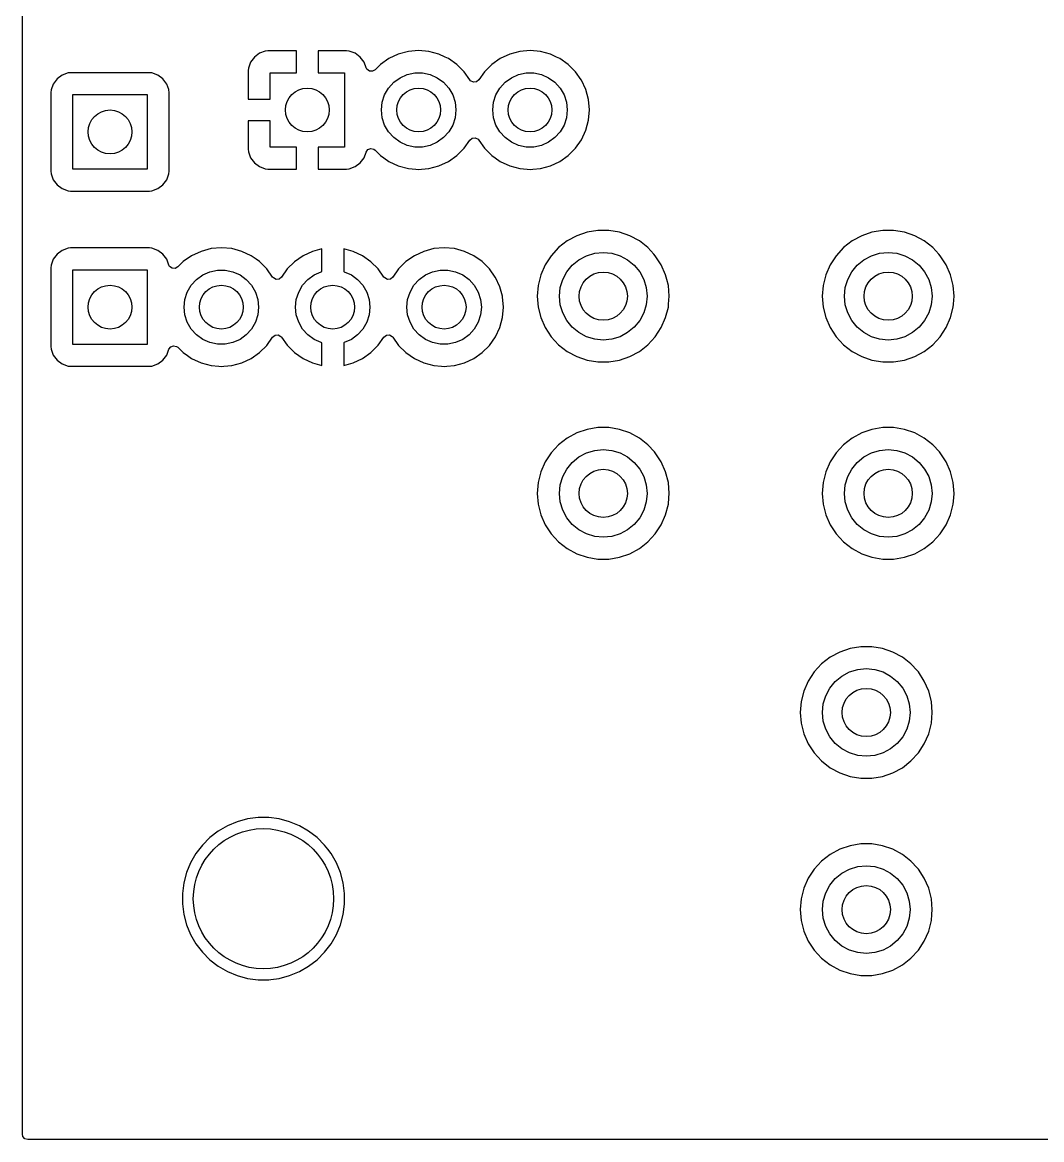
# Model space of a CAD drawing. Extents: x 108 to 154.5, y -126 to -75.
# Drawn here: x 108 to 131.25, y -126 to -100.5 of the extents above; entities that cross this region are included whole.
import ezdxf

# ---------------------------------------------------------------- set-up
doc = ezdxf.new("R2010")
doc.units = 0
doc.layers.add('BLACK', color=7, linetype='CONTINUOUS')

msp = doc.modelspace()

# ---------------------------------------------------------------- linework, layer by layer
at = {"layer": 'BLACK', "linetype": 'CONTINUOUS'}
for p, q in [((108.0005, -101.602155), (108.0005, -95.102135)), ((113.407906, -101.206649), (113.292812, -101.292809)), ((113.407913, -101.206645), (113.407906, -101.206649)), ((113.54262, -101.156403), (113.407913, -101.206645)), ((113.542627, -101.156401), (113.54262, -101.156403)), ((113.602155, -101.15), (113.542627, -101.156401)), ((114.25, -101.15), (113.602155, -101.15)), ((114.25, -101.65), (114.25, -101.15)), ((115.397844, -101.15), (114.75, -101.15)), ((114.75, -101.15), (114.75, -101.65)), ((115.457372, -101.156401), (115.397844, -101.15)), ((115.457379, -101.156403), (115.457372, -101.156401)), ((115.592086, -101.206645), (115.457379, -101.156403)), ((115.592093, -101.206649), (115.592086, -101.206645)), ((115.707187, -101.292809), (115.592093, -101.206649)), ((116.576335, -101.226098), (116.362171, -101.325964)), ((116.576344, -101.226094), (116.576335, -101.226098)), ((116.804586, -101.164938), (116.576344, -101.226094)), ((116.804596, -101.164936), (116.804586, -101.164938)), ((117.039999, -101.144341), (116.804596, -101.164936)), ((117.040001, -101.144341), (117.039999, -101.144341)), ((117.275403, -101.164936), (117.040001, -101.144341)), ((117.275413, -101.164938), (117.275403, -101.164936)), ((117.503655, -101.226094), (117.275413, -101.164938)), ((117.503659, -101.226096), (117.503655, -101.226094)), ((117.503663, -101.226097), (117.503659, -101.226096)), ((117.646727, -101.292809), (117.503663, -101.226097)), ((119.116335, -101.226098), (118.902171, -101.325964)), ((119.116344, -101.226094), (119.116335, -101.226098)), ((119.344586, -101.164938), (119.116344, -101.226094)), ((119.344596, -101.164936), (119.344586, -101.164938)), ((119.579999, -101.144341), (119.344596, -101.164936)), ((119.580001, -101.144341), (119.579999, -101.144341)), ((119.815403, -101.164936), (119.580001, -101.144341)), ((119.815413, -101.164938), (119.815403, -101.164936)), ((120.043655, -101.226094), (119.815413, -101.164938)), ((120.043659, -101.226096), (120.043655, -101.226094)), ((120.043663, -101.226097), (120.043659, -101.226096)), ((120.186727, -101.292809), (120.043663, -101.226097)), ((113.206645, -101.407913), (113.156403, -101.54262)), ((113.206649, -101.407906), (113.206645, -101.407913)), ((113.292809, -101.292812), (113.206649, -101.407906)), ((113.292812, -101.292809), (113.292809, -101.292812)), ((115.70719, -101.292812), (115.707187, -101.292809)), ((115.79335, -101.407906), (115.70719, -101.292812)), ((115.793354, -101.407913), (115.79335, -101.407906)), ((115.842421, -101.53947), (115.793354, -101.407913)), ((116.1686, -101.461503), (116.046284, -101.583819)), ((116.362169, -101.325965), (116.1686, -101.461503)), ((116.362171, -101.325964), (116.362169, -101.325965)), ((117.71783, -101.325965), (117.646727, -101.292809)), ((117.717834, -101.325967), (117.71783, -101.325965)), ((117.911395, -101.461501), (117.717834, -101.325967)), ((117.911402, -101.461506), (117.911395, -101.461501)), ((118.078494, -101.628597), (117.911402, -101.461506)), ((118.708597, -101.461505), (118.541505, -101.628597)), ((118.902169, -101.325965), (118.708597, -101.461505)), ((118.902171, -101.325964), (118.902169, -101.325965)), ((120.25783, -101.325965), (120.186727, -101.292809)), ((120.257834, -101.325967), (120.25783, -101.325965)), ((120.451395, -101.461501), (120.257834, -101.325967)), ((120.451402, -101.461506), (120.451395, -101.461501)), ((120.618494, -101.628597), (120.451402, -101.461506)), ((108.0005, -102.102135), (108.0005, -101.602155)), ((108.907664, -101.706206), (108.792455, -101.792452)), ((108.907671, -101.706202), (108.907664, -101.706206)), ((109.042516, -101.655908), (108.907671, -101.706202)), ((109.102123, -101.649501), (109.042516, -101.655908)), ((109.102129, -101.6495), (109.102123, -101.649501)), ((110.897864, -101.6495), (109.102129, -101.6495)), ((110.897873, -101.6495), (110.897864, -101.6495)), ((110.897881, -101.6495), (110.897873, -101.6495)), ((110.897883, -101.649501), (110.897881, -101.6495)), ((110.957483, -101.655908), (110.897883, -101.649501)), ((111.092328, -101.706202), (110.957482, -101.655908)), ((110.957482, -101.655908), (110.957483, -101.655908)), ((111.092335, -101.706206), (111.092328, -101.706202)), ((111.207544, -101.792452), (111.092335, -101.706206)), ((113.156401, -101.542627), (113.15, -101.602155)), ((113.15, -101.602155), (113.15, -102.25)), ((113.156403, -101.54262), (113.156401, -101.542627)), ((113.65, -102.25), (113.65, -101.65)), ((113.65, -101.65), (114.25, -101.65)), ((114.75, -101.65), (115.35, -101.65)), ((115.35, -101.65), (115.35, -103.35)), ((115.859336, -101.570447), (115.842421, -101.53947)), ((115.915269, -101.612319), (115.859336, -101.570447)), ((115.984961, -101.617303), (115.915269, -101.612319)), ((116.046284, -101.583819), (115.984961, -101.617303)), ((116.615, -101.763878), (116.777336, -101.691602)), ((116.777336, -101.691602), (116.951151, -101.654656)), ((116.951151, -101.654656), (117.128849, -101.654656)), ((117.128849, -101.654656), (117.302664, -101.691602)), ((117.302664, -101.691602), (117.465, -101.763878)), ((118.208425, -101.814158), (118.078494, -101.628597)), ((118.541505, -101.628597), (118.411575, -101.814158)), ((119.155, -101.763878), (119.317336, -101.691602)), ((119.317336, -101.691602), (119.491151, -101.654656)), ((119.491151, -101.654656), (119.668849, -101.654656)), ((119.668849, -101.654656), (119.842664, -101.691602)), ((119.842664, -101.691602), (120.005, -101.763878)), ((120.748425, -101.814158), (120.618494, -101.628597)), ((108.706202, -101.907671), (108.655908, -102.042517)), ((108.706206, -101.907664), (108.706202, -101.907671)), ((108.792452, -101.792455), (108.706206, -101.907664)), ((108.792455, -101.792452), (108.792452, -101.792455)), ((111.207547, -101.792455), (111.207544, -101.792452)), ((111.293793, -101.907664), (111.207547, -101.792455)), ((111.293797, -101.907671), (111.293793, -101.907664)), ((111.341785, -102.036335), (111.293797, -101.907671)), ((116.352336, -102.000383), (116.471239, -101.868327)), ((116.471239, -101.868327), (116.615, -101.763878)), ((117.465, -101.763878), (117.608761, -101.868327)), ((117.608761, -101.868327), (117.727664, -102.000383)), ((118.225145, -101.833454), (118.208425, -101.814158)), ((118.2875, -101.864977), (118.225145, -101.833454)), ((118.356998, -101.857783), (118.2875, -101.864977)), ((118.411575, -101.814158), (118.356998, -101.857783)), ((118.892336, -102.000383), (119.011239, -101.868327)), ((119.011239, -101.868327), (119.155, -101.763878)), ((120.005, -101.763878), (120.148761, -101.868327)), ((120.148761, -101.868327), (120.267664, -102.000383)), ((120.754035, -101.822171), (120.748425, -101.814158)), ((120.853903, -102.036337), (120.754035, -101.822171)), ((108.0005, -106.102135), (108.0005, -102.102135)), ((108.649501, -102.102123), (108.6495, -102.102135)), ((108.6495, -102.102135), (108.6495, -103.89787)), ((108.649739, -102.099901), (108.649501, -102.102123)), ((108.655908, -102.042517), (108.649739, -102.099901)), ((109.15, -103.85), (109.15, -102.15)), ((109.15, -102.15), (110.85, -102.15)), ((110.85, -102.15), (110.85, -103.85)), ((111.344091, -102.042517), (111.341785, -102.036335)), ((111.350499, -102.102128), (111.344091, -102.042517)), ((111.3505, -103.897873), (111.350499, -102.102128)), ((113.15, -102.25), (113.65, -102.25)), ((116.208575, -102.323275), (116.263486, -102.154274)), ((116.263486, -102.154274), (116.352336, -102.000383)), ((117.727664, -102.000383), (117.816514, -102.154274)), ((117.816514, -102.154274), (117.871425, -102.323275)), ((118.748575, -102.323275), (118.803486, -102.154274)), ((118.803486, -102.154274), (118.892336, -102.000383)), ((120.267664, -102.000383), (120.356514, -102.154274)), ((120.356514, -102.154274), (120.411425, -102.323275)), ((120.915063, -102.264592), (120.853903, -102.036337)), ((116.19, -102.5), (116.208575, -102.323275)), ((116.208575, -102.676725), (116.19, -102.5)), ((117.871425, -102.323275), (117.89, -102.5)), ((117.89, -102.5), (117.871425, -102.676725)), ((118.73, -102.5), (118.748575, -102.323275)), ((118.748575, -102.676725), (118.73, -102.5)), ((120.411425, -102.323275), (120.43, -102.5)), ((120.43, -102.5), (120.411425, -102.676725)), ((120.935659, -102.5), (120.915063, -102.264592)), ((120.915063, -102.735408), (120.935659, -102.5)), ((113.15, -102.75), (113.15, -103.397844)), ((113.65, -102.75), (113.15, -102.75)), ((113.65, -103.35), (113.65, -102.75)), ((116.263486, -102.845726), (116.208575, -102.676725)), ((117.871425, -102.676725), (117.816514, -102.845726)), ((118.803486, -102.845726), (118.748575, -102.676725)), ((120.411425, -102.676725), (120.356514, -102.845726)), ((120.853903, -102.963663), (120.915063, -102.735408)), ((116.352336, -102.999617), (116.263486, -102.845726)), ((116.471239, -103.131673), (116.352336, -102.999617)), ((117.727664, -102.999617), (117.608761, -103.131673)), ((117.816514, -102.845726), (117.727664, -102.999617)), ((118.892336, -102.999617), (118.803486, -102.845726)), ((119.011239, -103.131673), (118.892336, -102.999617)), ((120.267664, -102.999617), (120.148761, -103.131673)), ((120.356514, -102.845726), (120.267664, -102.999617)), ((120.754035, -103.17783), (120.853903, -102.963663)), ((116.615, -103.236122), (116.471239, -103.131673)), ((116.777336, -103.308398), (116.615, -103.236122)), ((117.465, -103.236122), (117.302664, -103.308398)), ((117.608761, -103.131673), (117.465, -103.236122)), ((118.078495, -103.371401), (118.208425, -103.185842)), ((118.208425, -103.185842), (118.263002, -103.142217)), ((118.263002, -103.142217), (118.3325, -103.135023)), ((118.3325, -103.135023), (118.394855, -103.166546)), ((118.394855, -103.166546), (118.411575, -103.185842)), ((118.411575, -103.185842), (118.5415, -103.371395)), ((119.155, -103.236122), (119.011239, -103.131673)), ((119.317336, -103.308398), (119.155, -103.236122)), ((120.005, -103.236122), (119.842664, -103.308398)), ((120.148761, -103.131673), (120.005, -103.236122)), ((120.618495, -103.371401), (120.754035, -103.17783)), ((113.15, -103.397844), (113.156401, -103.457372)), ((113.156401, -103.457372), (113.156403, -103.457379)), ((113.156403, -103.457379), (113.206645, -103.592086)), ((114.25, -103.35), (113.65, -103.35)), ((114.25, -103.85), (114.25, -103.35)), ((115.35, -103.35), (114.75, -103.35)), ((114.75, -103.35), (114.75, -103.85)), ((115.793354, -103.592086), (115.842422, -103.460529)), ((115.842422, -103.460529), (115.884293, -103.404595)), ((115.884293, -103.404595), (115.949757, -103.380178)), ((115.949757, -103.380178), (116.01803, -103.39503)), ((116.01803, -103.39503), (116.046285, -103.416181)), ((116.046285, -103.416181), (116.168599, -103.538495)), ((116.951151, -103.345344), (116.777336, -103.308398)), ((117.128849, -103.345344), (116.951151, -103.345344)), ((117.302664, -103.308398), (117.128849, -103.345344)), ((117.911401, -103.538495), (118.078495, -103.371401)), ((118.5415, -103.371395), (118.541505, -103.371401)), ((118.541505, -103.371401), (118.708599, -103.538495)), ((119.491151, -103.345344), (119.317336, -103.308398)), ((119.668849, -103.345344), (119.491151, -103.345344)), ((119.842664, -103.308398), (119.668849, -103.345344)), ((120.451401, -103.538495), (120.618495, -103.371401)), ((113.206645, -103.592086), (113.206649, -103.592093)), ((113.206649, -103.592093), (113.292809, -103.707187)), ((113.292809, -103.707187), (113.292812, -103.70719)), ((113.292812, -103.70719), (113.407906, -103.79335)), ((115.592093, -103.79335), (115.707187, -103.70719)), ((115.707187, -103.70719), (115.70719, -103.707187)), ((115.70719, -103.707187), (115.79335, -103.592093)), ((115.79335, -103.592093), (115.793354, -103.592086)), ((116.168599, -103.538495), (116.245135, -103.592086)), ((116.245135, -103.592086), (116.362165, -103.674032)), ((116.362165, -103.674032), (116.362167, -103.674033)), ((116.362167, -103.674033), (116.36217, -103.674035)), ((116.36217, -103.674035), (116.576337, -103.773903)), ((116.576337, -103.773903), (116.804592, -103.835063)), ((117.275408, -103.835063), (117.503663, -103.773903)), ((117.503663, -103.773903), (117.71783, -103.674035)), ((117.71783, -103.674035), (117.911401, -103.538495)), ((118.708599, -103.538495), (118.785135, -103.592086)), ((118.785135, -103.592086), (118.902165, -103.674032)), ((118.902165, -103.674032), (118.902167, -103.674033)), ((118.902167, -103.674033), (118.90217, -103.674035)), ((118.90217, -103.674035), (119.116337, -103.773903)), ((119.116337, -103.773903), (119.344592, -103.835063)), ((119.815408, -103.835063), (120.043663, -103.773903)), ((120.043663, -103.773903), (120.25783, -103.674035)), ((120.25783, -103.674035), (120.451401, -103.538495)), ((108.6495, -103.89787), (108.649501, -103.897876)), ((108.649501, -103.897876), (108.655908, -103.957483)), ((108.655908, -103.957483), (108.706202, -104.092328)), ((110.85, -103.85), (109.15, -103.85)), ((111.293796, -104.092331), (111.344091, -103.957483)), ((111.344091, -103.957483), (111.3505, -103.897873)), ((113.407906, -103.79335), (113.407913, -103.793354)), ((113.407913, -103.793354), (113.54262, -103.843596)), ((113.54262, -103.843596), (113.542627, -103.843598)), ((113.542627, -103.843598), (113.602155, -103.849999)), ((113.602155, -103.849999), (113.602172, -103.85)), ((113.602172, -103.85), (114.25, -103.85)), ((114.75, -103.85), (115.397828, -103.85)), ((115.397828, -103.85), (115.397844, -103.849999)), ((115.397844, -103.849999), (115.457372, -103.843598)), ((115.457372, -103.843598), (115.457379, -103.843596)), ((115.457379, -103.843596), (115.592086, -103.793354)), ((115.592086, -103.793354), (115.592093, -103.79335)), ((116.804592, -103.835063), (116.975319, -103.85)), ((116.975319, -103.85), (117.039999, -103.855659)), ((117.039999, -103.855659), (117.04, -103.855659)), ((117.04, -103.855659), (117.040001, -103.855659)), ((117.040001, -103.855659), (117.104681, -103.85)), ((117.104681, -103.85), (117.275408, -103.835063)), ((119.344592, -103.835063), (119.515319, -103.85)), ((119.515319, -103.85), (119.579999, -103.855659)), ((119.579999, -103.855659), (119.58, -103.855659)), ((119.58, -103.855659), (119.580001, -103.855659)), ((119.580001, -103.855659), (119.644681, -103.85)), ((119.644681, -103.85), (119.815408, -103.835063)), ((108.706202, -104.092328), (108.706206, -104.092335)), ((108.706206, -104.092335), (108.792452, -104.207544)), ((108.792452, -104.207544), (108.792455, -104.207547)), ((108.792455, -104.207547), (108.907664, -104.293793)), ((111.092331, -104.293796), (111.207546, -104.207546)), ((111.207546, -104.207546), (111.293796, -104.092331)), ((108.907664, -104.293793), (108.907671, -104.293797)), ((108.907671, -104.293797), (109.042517, -104.344091)), ((109.042517, -104.344091), (109.042516, -104.344091)), ((109.042516, -104.344091), (109.049444, -104.344835)), ((109.049444, -104.344835), (109.102127, -104.3505)), ((109.102127, -104.3505), (110.897872, -104.350499)), ((110.897872, -104.350499), (110.957483, -104.344091)), ((110.957483, -104.344091), (111.092331, -104.293796)), ((120.880382, -105.290429), (120.645196, -105.371169)), ((121.125664, -105.2495), (120.880382, -105.290429)), ((121.374334, -105.2495), (121.125664, -105.2495)), ((121.619615, -105.290429), (121.374334, -105.2495)), ((121.854801, -105.371169), (121.619615, -105.290429)), ((127.380383, -105.290428), (127.145197, -105.371168)), ((127.625665, -105.249499), (127.380383, -105.290428)), ((127.874335, -105.249499), (127.625665, -105.249499)), ((128.119616, -105.290428), (127.874335, -105.249499)), ((128.354802, -105.371168), (128.119616, -105.290428)), ((120.426492, -105.489524), (120.230256, -105.642261)), ((120.645187, -105.371172), (120.426492, -105.489524)), ((120.645196, -105.371169), (120.645187, -105.371172)), ((121.85481, -105.371172), (121.854801, -105.371169)), ((122.073505, -105.489524), (121.85481, -105.371172)), ((122.073506, -105.489525), (122.073505, -105.489524)), ((122.073508, -105.489526), (122.073506, -105.489525)), ((122.269743, -105.642262), (122.073508, -105.489526)), ((126.926493, -105.489523), (126.730257, -105.64226)), ((127.145188, -105.371171), (126.926493, -105.489523)), ((127.145197, -105.371168), (127.145188, -105.371171)), ((128.354811, -105.371171), (128.354802, -105.371168)), ((128.573506, -105.489523), (128.354811, -105.371171)), ((128.573507, -105.489524), (128.573506, -105.489523)), ((128.573509, -105.489525), (128.573507, -105.489524)), ((128.769744, -105.642261), (128.573509, -105.489525)), ((108.792452, -105.792455), (108.706206, -105.907664)), ((108.792455, -105.792452), (108.792452, -105.792455)), ((108.907664, -105.706206), (108.792455, -105.792452)), ((108.907671, -105.706202), (108.907664, -105.706206)), ((109.042516, -105.655908), (108.907671, -105.706202)), ((109.102123, -105.649501), (109.042516, -105.655908)), ((109.102129, -105.6495), (109.102123, -105.649501)), ((110.897864, -105.6495), (109.102129, -105.6495)), ((110.897873, -105.6495), (110.897864, -105.6495)), ((110.897881, -105.6495), (110.897873, -105.6495)), ((110.897883, -105.649501), (110.897881, -105.6495)), ((110.957483, -105.655908), (110.897883, -105.649501)), ((111.092328, -105.706202), (110.957482, -105.655908)), ((110.957482, -105.655908), (110.957483, -105.655908)), ((111.092335, -105.706206), (111.092328, -105.706202)), ((111.207544, -105.792452), (111.092335, -105.706206)), ((111.207547, -105.792455), (111.207544, -105.792452)), ((111.293793, -105.907664), (111.207547, -105.792455)), ((112.076335, -105.726098), (111.862171, -105.825964)), ((112.076344, -105.726094), (112.076335, -105.726098)), ((112.304586, -105.664938), (112.076344, -105.726094)), ((112.304596, -105.664936), (112.304586, -105.664938)), ((112.539999, -105.644341), (112.304596, -105.664936)), ((112.540001, -105.644341), (112.539999, -105.644341)), ((112.775403, -105.664936), (112.540001, -105.644341)), ((112.775413, -105.664938), (112.775403, -105.664936)), ((113.003655, -105.726094), (112.775413, -105.664938)), ((113.003659, -105.726096), (113.003655, -105.726094)), ((113.003663, -105.726097), (113.003659, -105.726096)), ((113.216219, -105.825214), (113.003663, -105.726097)), ((114.616506, -105.72657), (114.402421, -105.826399)), ((114.616512, -105.726567), (114.616506, -105.72657)), ((114.829998, -105.669364), (114.616512, -105.726567)), ((114.829999, -105.669364), (114.829998, -105.669364)), ((114.829999, -106.18891), (114.829999, -105.669364)), ((115.543485, -105.726567), (115.329999, -105.669364)), ((115.329999, -105.669364), (115.329999, -106.18891)), ((115.543491, -105.72657), (115.543485, -105.726567)), ((115.757577, -105.826399), (115.543491, -105.72657)), ((117.156335, -105.726098), (116.942171, -105.825964)), ((117.156344, -105.726094), (117.156335, -105.726098)), ((117.384586, -105.664938), (117.156344, -105.726094)), ((117.384596, -105.664936), (117.384586, -105.664938)), ((117.619999, -105.644341), (117.384596, -105.664936)), ((117.620001, -105.644341), (117.619999, -105.644341)), ((117.855403, -105.664936), (117.620001, -105.644341)), ((117.855413, -105.664938), (117.855403, -105.664936)), ((118.083655, -105.726094), (117.855413, -105.664938)), ((118.083659, -105.726096), (118.083655, -105.726094)), ((118.083663, -105.726097), (118.083659, -105.726096)), ((118.296219, -105.825214), (118.083663, -105.726097)), ((120.230256, -105.642261), (120.061832, -105.825217)), ((120.867316, -105.82612), (121.054909, -105.769215)), ((121.054909, -105.769215), (121.249999, -105.75)), ((121.249999, -105.75), (121.445089, -105.769215)), ((121.445089, -105.769215), (121.632682, -105.82612)), ((122.408004, -105.792454), (122.269743, -105.642262)), ((122.438165, -105.825217), (122.408004, -105.792454)), ((126.730257, -105.64226), (126.561833, -105.825216)), ((127.367317, -105.826119), (127.55491, -105.769214)), ((127.55491, -105.769214), (127.75, -105.749999)), ((127.75, -105.749999), (127.94509, -105.769214)), ((127.94509, -105.769214), (128.132683, -105.826119)), ((128.908004, -105.792452), (128.769744, -105.642261)), ((128.938166, -105.825216), (128.908004, -105.792452)), ((108.655908, -106.042517), (108.649501, -106.102116)), ((108.706202, -105.907671), (108.655908, -106.042517)), ((108.706206, -105.907664), (108.706202, -105.907671)), ((111.293797, -105.907671), (111.293793, -105.907664)), ((111.34281, -106.039081), (111.293797, -105.907671)), ((111.359725, -106.070058), (111.34281, -106.039081)), ((111.415658, -106.11193), (111.359725, -106.070058)), ((111.6686, -105.961503), (111.546673, -106.08343)), ((111.862169, -105.825965), (111.6686, -105.961503)), ((111.862171, -105.825964), (111.862169, -105.825965)), ((113.21783, -105.825965), (113.216219, -105.825214)), ((113.217834, -105.825967), (113.21783, -105.825965)), ((113.334518, -105.907671), (113.217834, -105.825967)), ((113.411401, -105.961505), (113.334518, -105.907671)), ((113.578495, -106.128599), (113.411401, -105.961505)), ((114.208919, -105.961891), (114.04189, -106.12892)), ((114.208925, -105.961886), (114.208919, -105.961891)), ((114.402419, -105.8264), (114.208925, -105.961886)), ((114.402421, -105.826399), (114.402419, -105.8264)), ((115.951081, -105.961894), (115.757577, -105.826399)), ((116.118107, -106.12892), (115.951081, -105.961894)), ((116.748597, -105.961505), (116.581505, -106.128597)), ((116.942169, -105.825965), (116.748597, -105.961505)), ((116.942171, -105.825964), (116.942169, -105.825965)), ((118.29783, -105.825965), (118.296219, -105.825214)), ((118.297834, -105.825967), (118.29783, -105.825965)), ((118.491395, -105.961501), (118.297834, -105.825967)), ((118.491402, -105.961506), (118.491395, -105.961501)), ((118.658494, -106.128597), (118.491402, -105.961506)), ((119.925825, -106.033393), (119.825935, -106.261118)), ((120.061832, -105.825217), (119.925825, -106.033393)), ((120.418529, -106.19443), (120.542892, -106.042893)), ((120.542892, -106.042893), (120.694429, -105.91853)), ((120.694429, -105.91853), (120.867316, -105.82612)), ((121.632682, -105.82612), (121.805569, -105.91853)), ((121.805569, -105.91853), (121.957106, -106.042893)), ((121.957106, -106.042893), (122.081469, -106.19443)), ((122.574172, -106.033393), (122.438165, -105.825217)), ((122.674062, -106.261118), (122.574172, -106.033393)), ((126.425826, -106.033392), (126.325936, -106.261117)), ((126.561833, -105.825216), (126.425826, -106.033392)), ((126.91853, -106.194429), (127.042893, -106.042892)), ((127.042893, -106.042892), (127.19443, -105.918529)), ((127.19443, -105.918529), (127.367317, -105.826119)), ((128.132683, -105.826119), (128.30557, -105.918529)), ((128.30557, -105.918529), (128.457107, -106.042892)), ((128.457107, -106.042892), (128.58147, -106.194429)), ((129.074173, -106.033392), (128.938166, -105.825216)), ((129.174063, -106.261117), (129.074173, -106.033392)), ((108.0005, -111.249994), (108.0005, -106.102135)), ((108.649501, -106.102116), (108.6495, -106.102135)), ((108.6495, -106.102135), (108.6495, -107.89787)), ((109.15, -107.85), (109.15, -106.15)), ((109.15, -106.15), (110.85, -106.15)), ((110.85, -106.15), (110.85, -107.85)), ((111.48535, -106.116914), (111.415658, -106.11193)), ((111.546673, -106.08343), (111.48535, -106.116914)), ((111.971239, -106.368327), (112.115, -106.263878)), ((112.115, -106.263878), (112.277336, -106.191602)), ((112.277336, -106.191602), (112.451151, -106.154656)), ((112.451151, -106.154656), (112.628849, -106.154656)), ((112.628849, -106.154656), (112.802664, -106.191602)), ((112.802664, -106.191602), (112.965, -106.263878)), ((112.965, -106.263878), (113.108761, -106.368327)), ((113.70873, -106.314595), (113.578495, -106.128599)), ((113.725449, -106.33389), (113.70873, -106.314595)), ((113.911879, -106.314595), (113.857302, -106.358219)), ((114.041889, -106.128922), (113.911879, -106.314595)), ((114.04189, -106.12892), (114.041889, -106.128922)), ((114.511238, -106.368327), (114.654999, -106.263878)), ((114.654999, -106.263878), (114.817335, -106.191602)), ((114.817335, -106.191602), (114.829999, -106.18891)), ((115.329999, -106.18891), (115.342663, -106.191602)), ((115.342663, -106.191602), (115.504999, -106.263878)), ((115.504999, -106.263878), (115.64876, -106.368327)), ((116.118112, -106.128927), (116.118107, -106.12892)), ((116.248119, -106.314595), (116.118112, -106.128927)), ((116.264839, -106.333891), (116.248119, -106.314595)), ((116.451269, -106.314595), (116.396692, -106.35822)), ((116.581505, -106.128597), (116.451269, -106.314595)), ((117.051239, -106.368327), (117.195, -106.263878)), ((117.195, -106.263878), (117.357336, -106.191602)), ((117.357336, -106.191602), (117.531151, -106.154656)), ((117.531151, -106.154656), (117.708849, -106.154656)), ((117.708849, -106.154656), (117.882664, -106.191602)), ((117.882664, -106.191602), (118.045, -106.263878)), ((118.045, -106.263878), (118.188761, -106.368327)), ((118.788731, -106.314595), (118.658494, -106.128597)), ((118.794035, -106.322171), (118.788731, -106.314595)), ((118.893903, -106.536337), (118.794035, -106.322171)), ((119.825935, -106.261118), (119.764891, -106.502175)), ((120.326119, -106.367317), (120.418529, -106.19443)), ((122.081469, -106.19443), (122.173879, -106.367317)), ((122.700473, -106.365412), (122.674062, -106.261118)), ((126.325936, -106.261117), (126.264892, -106.502174)), ((126.82612, -106.367316), (126.91853, -106.194429)), ((128.58147, -106.194429), (128.67388, -106.367316)), ((129.235107, -106.502174), (129.174063, -106.261117)), ((111.763486, -106.654274), (111.852336, -106.500383)), ((111.852336, -106.500383), (111.971239, -106.368327)), ((113.108761, -106.368327), (113.227664, -106.500383)), ((113.227664, -106.500383), (113.316514, -106.654274)), ((113.787803, -106.365412), (113.725449, -106.33389)), ((113.857302, -106.358219), (113.787803, -106.365412)), ((114.303485, -106.654274), (114.392335, -106.500383)), ((114.392335, -106.500383), (114.511238, -106.368327)), ((115.64876, -106.368327), (115.767663, -106.500383)), ((115.767663, -106.500383), (115.856513, -106.654274)), ((116.327194, -106.365414), (116.264839, -106.333891)), ((116.396692, -106.35822), (116.327194, -106.365414)), ((116.843486, -106.654274), (116.932336, -106.500383)), ((116.932336, -106.500383), (117.051239, -106.368327)), ((118.188761, -106.368327), (118.307664, -106.500383)), ((118.307664, -106.500383), (118.396514, -106.654274)), ((118.951152, -106.749994), (118.893903, -106.536337)), ((119.764889, -106.502187), (119.744356, -106.749994)), ((119.764891, -106.502175), (119.764889, -106.502187)), ((120.249999, -106.75), (120.269214, -106.55491)), ((120.269214, -106.55491), (120.326119, -106.367317)), ((122.173879, -106.367317), (122.230784, -106.55491)), ((122.230784, -106.55491), (122.249999, -106.75)), ((122.735106, -106.502178), (122.700473, -106.365412)), ((122.735108, -106.502187), (122.735106, -106.502178)), ((122.755642, -106.749993), (122.735108, -106.502187)), ((126.26489, -106.502186), (126.244357, -106.749993)), ((126.264892, -106.502174), (126.26489, -106.502186)), ((126.75, -106.749999), (126.769215, -106.554909)), ((126.769215, -106.554909), (126.82612, -106.367316)), ((128.67388, -106.367316), (128.730785, -106.554909)), ((128.730785, -106.554909), (128.75, -106.749999)), ((129.235109, -106.502186), (129.235107, -106.502174)), ((129.255643, -106.749993), (129.235109, -106.502186)), ((111.69, -107), (111.708575, -106.823275)), ((111.708575, -106.823275), (111.763486, -106.654274)), ((113.316514, -106.654274), (113.371425, -106.823275)), ((113.371425, -106.823275), (113.39, -107)), ((114.229999, -107), (114.248574, -106.823275)), ((114.248574, -106.823275), (114.303485, -106.654274)), ((115.856513, -106.654274), (115.911424, -106.823275)), ((115.911424, -106.823275), (115.929999, -107)), ((116.77, -107), (116.788575, -106.823275)), ((116.788575, -106.823275), (116.843486, -106.654274)), ((118.396514, -106.654274), (118.451425, -106.823275)), ((118.451425, -106.823275), (118.47, -107)), ((118.955063, -106.764592), (118.951152, -106.749994)), ((118.955063, -106.764596), (118.955063, -106.764592)), ((118.975467, -106.997811), (118.955063, -106.764596)), ((119.744356, -106.749994), (119.744356, -106.750005)), ((119.744356, -106.750005), (119.764889, -106.997812)), ((120.269214, -106.94509), (120.249999, -106.75)), ((122.249999, -106.75), (122.230784, -106.94509)), ((122.740381, -106.934174), (122.755642, -106.750005)), ((122.755642, -106.749994), (122.755642, -106.749993)), ((122.755642, -106.750005), (122.755642, -106.749994)), ((126.244357, -106.749993), (126.244357, -106.750004)), ((126.244357, -106.750004), (126.26489, -106.997811)), ((126.769215, -106.945089), (126.75, -106.749999)), ((128.75, -106.749999), (128.730785, -106.945089)), ((129.240382, -106.934174), (129.255643, -106.750004)), ((129.255643, -106.749994), (129.255643, -106.749993)), ((129.255643, -106.750004), (129.255643, -106.749994)), ((111.708575, -107.176725), (111.69, -107)), ((113.39, -107), (113.371425, -107.176725)), ((114.248574, -107.176725), (114.229999, -107)), ((115.929999, -107), (115.911424, -107.176725)), ((116.788575, -107.176725), (116.77, -107)), ((118.47, -107), (118.451425, -107.176725)), ((118.955063, -107.235408), (118.975659, -107)), ((118.975659, -107), (118.975467, -106.997811)), ((119.764889, -106.997812), (119.764891, -106.997824)), ((119.764891, -106.997824), (119.825935, -107.238881)), ((120.326119, -107.132683), (120.269214, -106.94509)), ((122.230784, -106.94509), (122.173879, -107.132683)), ((122.674062, -107.238881), (122.735107, -106.997821)), ((122.735107, -106.997821), (122.740381, -106.934174)), ((126.26489, -106.997811), (126.264892, -106.997823)), ((126.264892, -106.997823), (126.325936, -107.23888)), ((126.82612, -107.132682), (126.769215, -106.945089)), ((128.730785, -106.945089), (128.67388, -107.132682)), ((129.174063, -107.23888), (129.235108, -106.99782)), ((129.235108, -106.99782), (129.240382, -106.934174)), ((111.763486, -107.345726), (111.708575, -107.176725)), ((111.852336, -107.499617), (111.763486, -107.345726)), ((113.316514, -107.345726), (113.227664, -107.499617)), ((113.371425, -107.176725), (113.316514, -107.345726)), ((114.303485, -107.345726), (114.248574, -107.176725)), ((114.392335, -107.499617), (114.303485, -107.345726)), ((115.856513, -107.345726), (115.767663, -107.499617)), ((115.911424, -107.176725), (115.856513, -107.345726)), ((116.843486, -107.345726), (116.788575, -107.176725)), ((116.932336, -107.499617), (116.843486, -107.345726)), ((118.396514, -107.345726), (118.307664, -107.499617)), ((118.451425, -107.176725), (118.396514, -107.345726)), ((118.893903, -107.463663), (118.955063, -107.235408)), ((119.825935, -107.238881), (119.925825, -107.466606)), ((120.418529, -107.30557), (120.326119, -107.132683)), ((120.542892, -107.457107), (120.418529, -107.30557)), ((122.081469, -107.30557), (121.957106, -107.457107)), ((122.173879, -107.132683), (122.081469, -107.30557)), ((122.574172, -107.466607), (122.674062, -107.238881)), ((126.325936, -107.23888), (126.425826, -107.466605)), ((126.91853, -107.305569), (126.82612, -107.132682)), ((127.042893, -107.457106), (126.91853, -107.305569)), ((128.58147, -107.305569), (128.457107, -107.457106)), ((128.67388, -107.132682), (128.58147, -107.305569)), ((129.074173, -107.466606), (129.174063, -107.23888)), ((111.971239, -107.631673), (111.852336, -107.499617)), ((113.227664, -107.499617), (113.108761, -107.631673)), ((114.511238, -107.631673), (114.392335, -107.499617)), ((115.767663, -107.499617), (115.64876, -107.631673)), ((117.051239, -107.631673), (116.932336, -107.499617)), ((118.307664, -107.499617), (118.188761, -107.631673)), ((118.794035, -107.67783), (118.893903, -107.463663)), ((119.925825, -107.466606), (120.061832, -107.674782)), ((120.694429, -107.58147), (120.542892, -107.457107)), ((120.867316, -107.67388), (120.694429, -107.58147)), ((121.805569, -107.58147), (121.632682, -107.67388)), ((121.957106, -107.457107), (121.805569, -107.58147)), ((122.438163, -107.674785), (122.574172, -107.466607)), ((126.425826, -107.466605), (126.561833, -107.674781)), ((127.19443, -107.581469), (127.042893, -107.457106)), ((127.367317, -107.673879), (127.19443, -107.581469)), ((128.30557, -107.581469), (128.132683, -107.673879)), ((128.457107, -107.457106), (128.30557, -107.581469)), ((128.938164, -107.674784), (129.074173, -107.466606)), ((110.85, -107.85), (109.15, -107.85)), ((112.115, -107.736122), (111.971239, -107.631673)), ((112.277336, -107.808398), (112.115, -107.736122)), ((112.451151, -107.845344), (112.277336, -107.808398)), ((112.628849, -107.845344), (112.451151, -107.845344)), ((112.802664, -107.808398), (112.628849, -107.845344)), ((112.965, -107.736122), (112.802664, -107.808398)), ((113.108761, -107.631673), (112.965, -107.736122)), ((113.578495, -107.871401), (113.708731, -107.685403)), ((113.708731, -107.685403), (113.763305, -107.641781)), ((113.763305, -107.641781), (113.832804, -107.634587)), ((113.832804, -107.634587), (113.895159, -107.66611)), ((113.895159, -107.66611), (113.911878, -107.685405)), ((113.911878, -107.685405), (114.041889, -107.871078)), ((114.654999, -107.736122), (114.511238, -107.631673)), ((114.817335, -107.808398), (114.654999, -107.736122)), ((114.829999, -107.811089), (114.817335, -107.808398)), ((114.829999, -108.330634), (114.829999, -107.811089)), ((115.342663, -107.808398), (115.329999, -107.811089)), ((115.329999, -107.811089), (115.329999, -108.330633)), ((115.504999, -107.736122), (115.342663, -107.808398)), ((115.64876, -107.631673), (115.504999, -107.736122)), ((116.118104, -107.871082), (116.248119, -107.685404)), ((116.248119, -107.685404), (116.302696, -107.641779)), ((116.302696, -107.641779), (116.372195, -107.634587)), ((116.372195, -107.634587), (116.434549, -107.666109)), ((116.434549, -107.666109), (116.451269, -107.685405)), ((116.451269, -107.685405), (116.5815, -107.871395)), ((117.195, -107.736122), (117.051239, -107.631673)), ((117.357336, -107.808398), (117.195, -107.736122)), ((117.531151, -107.845344), (117.357336, -107.808398)), ((117.708849, -107.845344), (117.531151, -107.845344)), ((117.882664, -107.808398), (117.708849, -107.845344)), ((118.045, -107.736122), (117.882664, -107.808398)), ((118.188761, -107.631673), (118.045, -107.736122)), ((118.658495, -107.871401), (118.794035, -107.67783)), ((120.061832, -107.674782), (120.061834, -107.674784)), ((120.061834, -107.674784), (120.061835, -107.674785)), ((120.061835, -107.674785), (120.230255, -107.857738)), ((120.230255, -107.857738), (120.42649, -108.010474)), ((121.054909, -107.730785), (120.867316, -107.67388)), ((121.249999, -107.75), (121.054909, -107.730785)), ((121.445089, -107.730785), (121.249999, -107.75)), ((121.632682, -107.67388), (121.445089, -107.730785)), ((122.073508, -108.010474), (122.269743, -107.857738)), ((122.269743, -107.857738), (122.438163, -107.674785)), ((126.561833, -107.674781), (126.561836, -107.674784)), ((126.561836, -107.674784), (126.730256, -107.857737)), ((126.730256, -107.857737), (126.926491, -108.010473)), ((127.55491, -107.730784), (127.367317, -107.673879)), ((127.75, -107.749999), (127.55491, -107.730784)), ((127.94509, -107.730784), (127.75, -107.749999)), ((128.132683, -107.673879), (127.94509, -107.730784)), ((128.573509, -108.010473), (128.769744, -107.857737)), ((128.769744, -107.857737), (128.938164, -107.674784)), ((108.6495, -107.89787), (108.649501, -107.897876)), ((108.649501, -107.897876), (108.655908, -107.957483)), ((108.655908, -107.957483), (108.706202, -108.092328)), ((108.706202, -108.092328), (108.706206, -108.092335)), ((108.706206, -108.092335), (108.792452, -108.207544)), ((111.207546, -108.207546), (111.293796, -108.092331)), ((111.293796, -108.092331), (111.34281, -107.960916)), ((111.34281, -107.960916), (111.384681, -107.904984)), ((111.384681, -107.904984), (111.450145, -107.880566)), ((111.450145, -107.880566), (111.518418, -107.895417)), ((111.518418, -107.895417), (111.546673, -107.916569)), ((111.546673, -107.916569), (111.668599, -108.038495)), ((111.668599, -108.038495), (111.765384, -108.106265)), ((111.765384, -108.106265), (111.862165, -108.174032)), ((113.21783, -108.174035), (113.411401, -108.038495)), ((113.411401, -108.038495), (113.578495, -107.871401)), ((114.041889, -107.871078), (114.208916, -108.038105)), ((114.208916, -108.038105), (114.40242, -108.1736)), ((115.757577, -108.1736), (115.951081, -108.038105)), ((115.951081, -108.038105), (116.118104, -107.871082)), ((116.5815, -107.871395), (116.581505, -107.871401)), ((116.581505, -107.871401), (116.748599, -108.038495)), ((116.748599, -108.038495), (116.845384, -108.106265)), ((116.845384, -108.106265), (116.942165, -108.174032)), ((118.29783, -108.174035), (118.491401, -108.038495)), ((118.491401, -108.038495), (118.658495, -107.871401)), ((120.42649, -108.010474), (120.645189, -108.128828)), ((121.854809, -108.128828), (122.073508, -108.010474)), ((126.926491, -108.010473), (127.14519, -108.128827)), ((128.35481, -108.128827), (128.573509, -108.010473)), ((108.792452, -108.207544), (108.792455, -108.207547)), ((108.792455, -108.207547), (108.907664, -108.293793)), ((108.907664, -108.293793), (108.907671, -108.293797)), ((108.907671, -108.293797), (109.042517, -108.344091)), ((109.042517, -108.344091), (109.042516, -108.344091)), ((109.042516, -108.344091), (109.049444, -108.344835)), ((109.049444, -108.344835), (109.102127, -108.3505)), ((109.102127, -108.3505), (110.897872, -108.350499)), ((110.897872, -108.350499), (110.957483, -108.344091)), ((110.957483, -108.344091), (111.092331, -108.293796)), ((111.092331, -108.293796), (111.207546, -108.207546)), ((111.862165, -108.174032), (111.862167, -108.174033)), ((111.862167, -108.174033), (111.86217, -108.174035)), ((111.86217, -108.174035), (112.076337, -108.273903)), ((112.076337, -108.273903), (112.304592, -108.335063)), ((112.304592, -108.335063), (112.481034, -108.3505)), ((112.481034, -108.3505), (112.539999, -108.355659)), ((112.539999, -108.355659), (112.54, -108.355659)), ((112.54, -108.355659), (112.540001, -108.355659)), ((112.540001, -108.355659), (112.598966, -108.3505)), ((112.598966, -108.3505), (112.775408, -108.335063)), ((112.775408, -108.335063), (113.003663, -108.273903)), ((113.003663, -108.273903), (113.21783, -108.174035)), ((114.40242, -108.1736), (114.616506, -108.273429)), ((114.616506, -108.273429), (114.616515, -108.273433)), ((114.616515, -108.273433), (114.829999, -108.330634)), ((115.329999, -108.330633), (115.543482, -108.273433)), ((115.543482, -108.273433), (115.543491, -108.273429)), ((115.543491, -108.273429), (115.757577, -108.1736)), ((116.942165, -108.174032), (116.942167, -108.174033)), ((116.942167, -108.174033), (116.94217, -108.174035)), ((116.94217, -108.174035), (117.156337, -108.273903)), ((117.156337, -108.273903), (117.384592, -108.335063)), ((117.384592, -108.335063), (117.561034, -108.3505)), ((117.561034, -108.3505), (117.619999, -108.355659)), ((117.619999, -108.355659), (117.62, -108.355659)), ((117.62, -108.355659), (117.620001, -108.355659)), ((117.620001, -108.355659), (117.678966, -108.3505)), ((117.678966, -108.3505), (117.855408, -108.335063)), ((117.855408, -108.335063), (118.083663, -108.273903)), ((118.083663, -108.273903), (118.29783, -108.174035)), ((120.645189, -108.128828), (120.880385, -108.209571)), ((120.880385, -108.209571), (121.125664, -108.2505)), ((121.125664, -108.2505), (121.374334, -108.2505)), ((121.374334, -108.2505), (121.619613, -108.209571)), ((121.619613, -108.209571), (121.854809, -108.128828)), ((127.14519, -108.128827), (127.380386, -108.20957)), ((127.380386, -108.20957), (127.625665, -108.250499)), ((127.625665, -108.250499), (127.874335, -108.250499)), ((127.874335, -108.250499), (128.119614, -108.20957)), ((128.119614, -108.20957), (128.35481, -108.128827)), ((120.645188, -109.871172), (120.426493, -109.989524)), ((120.645197, -109.871169), (120.645188, -109.871172)), ((120.880383, -109.790429), (120.645197, -109.871169)), ((121.125665, -109.7495), (120.880383, -109.790429)), ((121.374335, -109.7495), (121.125665, -109.7495)), ((121.619616, -109.790429), (121.374335, -109.7495)), ((121.854802, -109.871169), (121.619616, -109.790429)), ((121.854811, -109.871172), (121.854802, -109.871169)), ((122.073506, -109.989524), (121.854811, -109.871172)), ((127.145188, -109.871172), (126.926493, -109.989524)), ((127.145197, -109.871169), (127.145188, -109.871172)), ((127.380383, -109.790429), (127.145197, -109.871169)), ((127.625665, -109.7495), (127.380383, -109.790429)), ((127.874335, -109.7495), (127.625665, -109.7495)), ((128.119616, -109.790429), (127.874335, -109.7495)), ((128.354802, -109.871169), (128.119616, -109.790429)), ((128.354811, -109.871172), (128.354802, -109.871169)), ((128.573506, -109.989524), (128.354811, -109.871172)), ((120.230257, -110.142261), (120.061833, -110.325217)), ((120.426493, -109.989524), (120.230257, -110.142261)), ((122.073507, -109.989525), (122.073506, -109.989524)), ((122.073509, -109.989526), (122.073507, -109.989525)), ((122.269744, -110.142262), (122.073509, -109.989526)), ((122.416557, -110.301744), (122.269744, -110.142262)), ((126.730257, -110.142261), (126.561833, -110.325217)), ((126.926493, -109.989524), (126.730257, -110.142261)), ((128.573507, -109.989525), (128.573506, -109.989524)), ((128.573509, -109.989526), (128.573507, -109.989525)), ((128.769744, -110.142262), (128.573509, -109.989526)), ((128.916557, -110.301744), (128.769744, -110.142262)), ((120.061833, -110.325217), (119.925826, -110.533393)), ((120.69443, -110.41853), (120.867317, -110.32612)), ((120.867317, -110.32612), (121.05491, -110.269215)), ((121.05491, -110.269215), (121.25, -110.25)), ((121.25, -110.25), (121.44509, -110.269215)), ((121.44509, -110.269215), (121.632683, -110.32612)), ((121.632683, -110.32612), (121.80557, -110.41853)), ((122.438166, -110.325217), (122.416557, -110.301744)), ((122.574173, -110.533393), (122.438166, -110.325217)), ((126.561833, -110.325217), (126.425826, -110.533393)), ((127.19443, -110.41853), (127.367317, -110.32612)), ((127.367317, -110.32612), (127.55491, -110.269215)), ((127.55491, -110.269215), (127.75, -110.25)), ((127.75, -110.25), (127.94509, -110.269215)), ((127.94509, -110.269215), (128.132683, -110.32612)), ((128.132683, -110.32612), (128.30557, -110.41853)), ((128.938166, -110.325217), (128.916557, -110.301744)), ((129.074173, -110.533393), (128.938166, -110.325217)), ((119.925826, -110.533393), (119.825936, -110.761118)), ((120.41853, -110.69443), (120.542893, -110.542893)), ((120.542893, -110.542893), (120.69443, -110.41853)), ((121.80557, -110.41853), (121.957107, -110.542893)), ((121.957107, -110.542893), (122.08147, -110.69443)), ((122.674063, -110.761118), (122.574173, -110.533393)), ((126.425826, -110.533393), (126.325936, -110.761118)), ((126.91853, -110.69443), (127.042893, -110.542893)), ((127.042893, -110.542893), (127.19443, -110.41853)), ((128.30557, -110.41853), (128.457107, -110.542893)), ((128.457107, -110.542893), (128.58147, -110.69443)), ((129.174063, -110.761118), (129.074173, -110.533393)), ((119.825936, -110.761118), (119.764892, -111.002175)), ((120.269215, -111.05491), (120.32612, -110.867317)), ((120.32612, -110.867317), (120.41853, -110.69443)), ((122.08147, -110.69443), (122.17388, -110.867317)), ((122.17388, -110.867317), (122.230785, -111.05491)), ((122.735107, -111.002175), (122.674063, -110.761118)), ((126.325936, -110.761118), (126.264892, -111.002175)), ((126.769215, -111.05491), (126.82612, -110.867317)), ((126.82612, -110.867317), (126.91853, -110.69443)), ((128.58147, -110.69443), (128.67388, -110.867317)), ((128.67388, -110.867317), (128.730785, -111.05491)), ((129.235107, -111.002175), (129.174063, -110.761118)), ((119.76489, -111.002187), (119.744357, -111.249994)), ((119.764892, -111.002175), (119.76489, -111.002187)), ((120.25, -111.25), (120.269215, -111.05491)), ((122.230785, -111.05491), (122.25, -111.25)), ((122.735109, -111.002187), (122.735107, -111.002175)), ((122.755643, -111.249994), (122.735109, -111.002187)), ((126.26489, -111.002187), (126.244357, -111.249994)), ((126.264892, -111.002175), (126.26489, -111.002187)), ((126.75, -111.25), (126.769215, -111.05491)), ((128.730785, -111.05491), (128.75, -111.25)), ((129.235109, -111.002187), (129.235107, -111.002175)), ((129.255643, -111.249994), (129.235109, -111.002187)), ((108.0005, -116.249994), (108.0005, -111.249994)), ((119.744357, -111.249994), (119.744357, -111.250005)), ((119.744357, -111.250005), (119.76489, -111.497812)), ((120.269215, -111.44509), (120.25, -111.25)), ((122.25, -111.25), (122.230785, -111.44509)), ((122.735108, -111.497821), (122.747357, -111.349999)), ((122.747357, -111.349999), (122.755643, -111.250005)), ((122.755643, -111.250005), (122.755643, -111.249994)), ((126.244357, -111.249994), (126.244357, -111.250005)), ((126.244357, -111.250005), (126.26489, -111.497812)), ((126.769215, -111.44509), (126.75, -111.25)), ((128.75, -111.25), (128.730785, -111.44509)), ((129.235108, -111.497821), (129.247357, -111.349999)), ((129.247357, -111.349999), (129.255643, -111.250005)), ((129.255643, -111.250005), (129.255643, -111.249994)), ((119.76489, -111.497812), (119.764892, -111.497824)), ((119.764892, -111.497824), (119.825936, -111.738881)), ((120.32612, -111.632683), (120.269215, -111.44509)), ((120.41853, -111.80557), (120.32612, -111.632683)), ((122.17388, -111.632683), (122.08147, -111.80557)), ((122.230785, -111.44509), (122.17388, -111.632683)), ((122.674063, -111.738881), (122.735108, -111.497821)), ((126.26489, -111.497812), (126.264892, -111.497824)), ((126.264892, -111.497824), (126.325936, -111.738881)), ((126.82612, -111.632683), (126.769215, -111.44509)), ((126.91853, -111.80557), (126.82612, -111.632683)), ((128.67388, -111.632683), (128.58147, -111.80557)), ((128.730785, -111.44509), (128.67388, -111.632683)), ((129.174063, -111.738881), (129.235108, -111.497821)), ((119.825936, -111.738881), (119.925826, -111.966606)), ((120.542893, -111.957107), (120.41853, -111.80557)), ((122.08147, -111.80557), (121.957107, -111.957107)), ((122.574173, -111.966607), (122.674063, -111.738881)), ((126.325936, -111.738881), (126.425826, -111.966606)), ((127.042893, -111.957107), (126.91853, -111.80557)), ((128.58147, -111.80557), (128.457107, -111.957107)), ((129.074173, -111.966607), (129.174063, -111.738881)), ((119.925826, -111.966606), (120.061833, -112.174782)), ((120.061833, -112.174782), (120.061836, -112.174785)), ((120.061836, -112.174785), (120.230256, -112.357738)), ((120.69443, -112.08147), (120.542893, -111.957107)), ((120.867317, -112.17388), (120.69443, -112.08147)), ((121.05491, -112.230785), (120.867317, -112.17388)), ((121.632683, -112.17388), (121.44509, -112.230785)), ((121.80557, -112.08147), (121.632683, -112.17388)), ((121.957107, -111.957107), (121.80557, -112.08147)), ((122.269744, -112.357738), (122.438164, -112.174785)), ((122.438164, -112.174785), (122.574173, -111.966607)), ((126.425826, -111.966606), (126.561833, -112.174782)), ((126.561833, -112.174782), (126.561836, -112.174785)), ((126.561836, -112.174785), (126.730256, -112.357738)), ((127.19443, -112.08147), (127.042893, -111.957107)), ((127.367317, -112.17388), (127.19443, -112.08147)), ((127.55491, -112.230785), (127.367317, -112.17388)), ((128.132683, -112.17388), (127.94509, -112.230785)), ((128.30557, -112.08147), (128.132683, -112.17388)), ((128.457107, -111.957107), (128.30557, -112.08147)), ((128.769744, -112.357738), (128.938164, -112.174785)), ((128.938164, -112.174785), (129.074173, -111.966607)), ((120.230256, -112.357738), (120.426491, -112.510474)), ((121.25, -112.25), (121.05491, -112.230785)), ((121.44509, -112.230785), (121.25, -112.25)), ((122.073509, -112.510474), (122.269744, -112.357738)), ((126.730256, -112.357738), (126.926491, -112.510474)), ((127.75, -112.25), (127.55491, -112.230785)), ((127.94509, -112.230785), (127.75, -112.25)), ((128.573509, -112.510474), (128.769744, -112.357738)), ((120.426491, -112.510474), (120.64519, -112.628828)), ((120.64519, -112.628828), (120.880386, -112.709571)), ((121.619614, -112.709571), (121.85481, -112.628828)), ((121.85481, -112.628828), (122.073509, -112.510474)), ((126.926491, -112.510474), (127.14519, -112.628828)), ((127.14519, -112.628828), (127.380386, -112.709571)), ((128.119614, -112.709571), (128.35481, -112.628828)), ((128.35481, -112.628828), (128.573509, -112.510474)), ((120.880386, -112.709571), (121.125665, -112.7505)), ((121.125665, -112.7505), (121.374335, -112.7505)), ((121.374335, -112.7505), (121.619614, -112.709571)), ((127.380386, -112.709571), (127.625665, -112.7505)), ((127.625665, -112.7505), (127.874335, -112.7505)), ((127.874335, -112.7505), (128.119614, -112.709571)), ((126.426492, -114.989524), (126.230256, -115.142261)), ((126.645187, -114.871172), (126.426492, -114.989524)), ((126.645196, -114.871169), (126.645187, -114.871172)), ((126.880382, -114.790429), (126.645196, -114.871169)), ((127.125664, -114.7495), (126.880382, -114.790429)), ((127.374334, -114.7495), (127.125664, -114.7495)), ((127.619615, -114.790429), (127.374334, -114.7495)), ((127.854801, -114.871169), (127.619615, -114.790429)), ((127.85481, -114.871172), (127.854801, -114.871169)), ((128.073505, -114.989524), (127.85481, -114.871172)), ((128.073506, -114.989525), (128.073505, -114.989524)), ((128.073508, -114.989526), (128.073506, -114.989525)), ((128.269743, -115.142262), (128.073508, -114.989526)), ((126.230256, -115.142261), (126.061832, -115.325217)), ((127.054909, -115.269215), (127.249999, -115.25)), ((127.249999, -115.25), (127.445089, -115.269215)), ((128.416556, -115.301744), (128.269743, -115.142262)), ((126.061832, -115.325217), (125.925825, -115.533393)), ((126.542892, -115.542893), (126.694429, -115.41853)), ((126.694429, -115.41853), (126.867316, -115.32612)), ((126.867316, -115.32612), (127.054909, -115.269215)), ((127.445089, -115.269215), (127.632682, -115.32612)), ((127.632682, -115.32612), (127.805569, -115.41853)), ((127.805569, -115.41853), (127.957106, -115.542893)), ((128.438165, -115.325217), (128.416556, -115.301744)), ((128.574172, -115.533393), (128.438165, -115.325217)), ((125.825935, -115.761118), (125.764891, -116.002175)), ((125.925825, -115.533393), (125.825935, -115.761118)), ((126.326119, -115.867317), (126.418529, -115.69443)), ((126.418529, -115.69443), (126.542892, -115.542893)), ((127.957106, -115.542893), (128.081469, -115.69443)), ((128.081469, -115.69443), (128.173879, -115.867317)), ((128.674061, -115.761117), (128.574172, -115.533393)), ((128.674062, -115.761119), (128.674061, -115.761117)), ((128.735106, -116.002178), (128.674062, -115.761119)), ((125.764889, -116.002187), (125.744356, -116.249994)), ((125.764891, -116.002175), (125.764889, -116.002187)), ((126.269214, -116.05491), (126.326119, -115.867317)), ((128.173879, -115.867317), (128.230784, -116.05491)), ((128.735108, -116.002187), (128.735106, -116.002178)), ((128.755641, -116.249993), (128.735108, -116.002187)), ((108.0005, -120.378711), (108.0005, -116.249994)), ((125.744356, -116.249994), (125.744356, -116.250005)), ((125.744356, -116.250005), (125.764889, -116.497812)), ((126.249999, -116.25), (126.269214, -116.05491)), ((126.269214, -116.44509), (126.249999, -116.25)), ((128.230784, -116.05491), (128.249999, -116.25)), ((128.249999, -116.25), (128.230784, -116.44509)), ((128.735107, -116.497821), (128.755642, -116.25)), ((128.755642, -116.25), (128.755641, -116.249993)), ((125.764889, -116.497812), (125.764891, -116.497824)), ((125.764891, -116.497824), (125.825935, -116.738881)), ((126.326119, -116.632683), (126.269214, -116.44509)), ((128.230784, -116.44509), (128.173879, -116.632683)), ((128.674062, -116.738881), (128.735107, -116.497821)), ((125.825935, -116.738881), (125.925825, -116.966606)), ((126.418529, -116.80557), (126.326119, -116.632683)), ((128.173879, -116.632683), (128.081469, -116.80557)), ((128.574172, -116.966607), (128.674062, -116.738881)), ((125.925825, -116.966606), (126.061832, -117.174782)), ((126.542892, -116.957107), (126.418529, -116.80557)), ((126.694429, -117.08147), (126.542892, -116.957107)), ((127.957106, -116.957107), (127.805569, -117.08147)), ((128.081469, -116.80557), (127.957106, -116.957107)), ((128.438163, -117.174785), (128.574172, -116.966607)), ((126.061832, -117.174782), (126.061834, -117.174784)), ((126.061834, -117.174784), (126.061835, -117.174785)), ((126.061835, -117.174785), (126.230255, -117.357738)), ((126.867316, -117.17388), (126.694429, -117.08147)), ((127.054909, -117.230785), (126.867316, -117.17388)), ((127.249999, -117.25), (127.054909, -117.230785)), ((127.445089, -117.230785), (127.249999, -117.25)), ((127.632682, -117.17388), (127.445089, -117.230785)), ((127.805569, -117.08147), (127.632682, -117.17388)), ((128.269743, -117.357738), (128.438163, -117.174785)), ((126.230255, -117.357738), (126.42649, -117.510474)), ((126.42649, -117.510474), (126.645189, -117.628828)), ((127.854809, -117.628828), (128.073508, -117.510474)), ((128.073508, -117.510474), (128.269743, -117.357738)), ((126.645189, -117.628828), (126.880385, -117.709571)), ((126.880385, -117.709571), (127.125664, -117.7505)), ((127.125664, -117.7505), (127.374334, -117.7505)), ((127.374334, -117.7505), (127.619613, -117.709571)), ((127.619613, -117.709571), (127.854809, -117.628828)), ((112.903895, -118.743947), (112.679794, -118.836773)), ((113.138214, -118.681161), (112.903895, -118.743947)), ((113.378711, -118.6495), (113.138214, -118.681161)), ((113.378712, -118.6495), (113.378711, -118.6495)), ((113.621288, -118.6495), (113.378712, -118.6495)), ((113.621289, -118.6495), (113.621288, -118.6495)), ((113.861785, -118.681161), (113.621289, -118.6495)), ((114.096104, -118.743947), (113.861785, -118.681161)), ((114.320205, -118.836773), (114.096104, -118.743947)), ((112.469706, -118.958067), (112.277263, -119.105733)), ((112.679785, -118.836777), (112.469706, -118.958067)), ((112.679794, -118.836773), (112.679785, -118.836777)), ((114.320212, -118.836776), (114.320205, -118.836773)), ((114.530289, -118.958064), (114.320212, -118.836776)), ((114.530292, -118.958066), (114.530289, -118.958064)), ((114.530293, -118.958067), (114.530292, -118.958066)), ((114.722736, -119.105733), (114.530293, -118.958067)), ((112.105733, -119.277263), (111.958067, -119.469706)), ((112.105739, -119.277256), (112.105733, -119.277263)), ((112.277256, -119.105739), (112.105739, -119.277256)), ((112.277263, -119.105733), (112.277256, -119.105739)), ((114.722743, -119.105739), (114.722736, -119.105733)), ((114.89426, -119.277256), (114.722743, -119.105739)), ((114.894266, -119.277263), (114.89426, -119.277256)), ((114.966322, -119.371169), (114.894266, -119.277263)), ((126.880383, -119.290429), (126.645197, -119.371169)), ((127.125665, -119.2495), (126.880383, -119.290429)), ((127.374335, -119.2495), (127.125665, -119.2495)), ((127.619616, -119.290429), (127.374335, -119.2495)), ((127.854802, -119.371169), (127.619616, -119.290429)), ((111.958067, -119.469706), (111.836777, -119.679785)), ((115.041936, -119.469711), (114.966322, -119.371169)), ((115.163224, -119.679788), (115.041936, -119.469711)), ((126.426493, -119.489524), (126.230257, -119.642261)), ((126.645188, -119.371172), (126.426493, -119.489524)), ((126.645197, -119.371169), (126.645188, -119.371172)), ((127.854811, -119.371172), (127.854802, -119.371169)), ((128.073506, -119.489524), (127.854811, -119.371172)), ((128.073507, -119.489525), (128.073506, -119.489524)), ((128.073509, -119.489526), (128.073507, -119.489525)), ((128.269744, -119.642262), (128.073509, -119.489526)), ((111.836773, -119.679794), (111.743947, -119.903895)), ((111.836777, -119.679785), (111.836773, -119.679794)), ((115.256054, -119.9039), (115.163224, -119.679788)), ((126.061833, -119.825217), (125.925826, -120.033393)), ((126.230257, -119.642261), (126.061833, -119.825217)), ((126.69443, -119.91853), (126.867317, -119.82612)), ((126.867317, -119.82612), (127.05491, -119.769215)), ((127.05491, -119.769215), (127.25, -119.75)), ((127.25, -119.75), (127.44509, -119.769215)), ((127.44509, -119.769215), (127.632683, -119.82612)), ((127.632683, -119.82612), (127.80557, -119.91853)), ((128.416557, -119.801744), (128.269744, -119.642262)), ((128.438166, -119.825217), (128.416557, -119.801744)), ((128.574173, -120.033393), (128.438166, -119.825217)), ((111.743947, -119.903895), (111.681161, -120.138214)), ((115.318838, -120.138211), (115.256054, -119.9039)), ((125.925826, -120.033393), (125.825936, -120.261118)), ((126.41853, -120.19443), (126.542893, -120.042893)), ((126.542893, -120.042893), (126.69443, -119.91853)), ((127.80557, -119.91853), (127.957107, -120.042893)), ((127.957107, -120.042893), (128.08147, -120.19443)), ((128.674063, -120.261118), (128.574173, -120.033393)), ((111.681161, -120.138214), (111.6495, -120.378711)), ((115.3505, -120.378712), (115.318838, -120.138211)), ((125.825936, -120.261118), (125.764892, -120.502175)), ((126.32612, -120.367317), (126.41853, -120.19443)), ((128.08147, -120.19443), (128.17388, -120.367317)), ((128.735107, -120.502175), (128.674063, -120.261118)), ((108.0005, -125.8755), (108.0005, -120.378711)), ((111.6495, -120.378711), (111.6495, -120.621288)), ((115.3505, -120.621288), (115.3505, -120.378712)), ((125.76489, -120.502187), (125.744357, -120.749994)), ((125.764892, -120.502175), (125.76489, -120.502187)), ((126.25, -120.75), (126.269215, -120.55491)), ((126.269215, -120.55491), (126.32612, -120.367317)), ((128.17388, -120.367317), (128.230785, -120.55491)), ((128.230785, -120.55491), (128.25, -120.75)), ((128.735109, -120.502187), (128.735107, -120.502175)), ((128.755643, -120.749994), (128.735109, -120.502187)), ((111.6495, -120.621288), (111.681161, -120.861785)), ((111.681161, -120.861785), (111.743947, -121.096104)), ((115.256054, -121.0961), (115.318838, -120.861789)), ((115.318838, -120.861789), (115.333556, -120.749994)), ((115.333556, -120.749994), (115.3505, -120.621288)), ((125.744357, -120.749994), (125.744357, -120.750005)), ((125.744357, -120.750005), (125.76489, -120.997812)), ((126.269215, -120.94509), (126.25, -120.75)), ((128.25, -120.75), (128.230785, -120.94509)), ((128.735108, -120.997821), (128.74638, -120.861789)), ((128.74638, -120.861789), (128.755643, -120.750005)), ((128.755643, -120.750005), (128.755643, -120.749994)), ((111.743947, -121.096104), (111.836773, -121.320205)), ((115.163224, -121.320212), (115.256054, -121.0961)), ((125.76489, -120.997812), (125.764892, -120.997824)), ((125.764892, -120.997824), (125.825936, -121.238881)), ((126.32612, -121.132683), (126.269215, -120.94509)), ((128.230785, -120.94509), (128.17388, -121.132683)), ((128.674063, -121.238881), (128.735108, -120.997821)), ((111.836773, -121.320205), (111.836776, -121.320212)), ((111.836776, -121.320212), (111.958064, -121.530289)), ((115.041936, -121.530289), (115.163224, -121.320212)), ((125.825936, -121.238881), (125.925826, -121.466606)), ((126.41853, -121.30557), (126.32612, -121.132683)), ((126.542893, -121.457107), (126.41853, -121.30557)), ((128.08147, -121.30557), (127.957107, -121.457107)), ((128.17388, -121.132683), (128.08147, -121.30557)), ((128.574173, -121.466607), (128.674063, -121.238881)), ((111.958064, -121.530289), (111.958066, -121.530292)), ((111.958066, -121.530292), (111.958067, -121.530293)), ((111.958067, -121.530293), (112.105733, -121.722736)), ((114.894265, -121.722738), (115.041936, -121.530289)), ((125.925826, -121.466606), (126.061833, -121.674782)), ((126.69443, -121.58147), (126.542893, -121.457107)), ((126.867317, -121.67388), (126.69443, -121.58147)), ((127.80557, -121.58147), (127.632683, -121.67388)), ((127.957107, -121.457107), (127.80557, -121.58147)), ((128.438164, -121.674785), (128.574173, -121.466607)), ((112.105733, -121.722736), (112.105739, -121.722743)), ((112.105739, -121.722743), (112.277256, -121.89426)), ((114.722738, -121.894265), (114.894265, -121.722738)), ((126.061833, -121.674782), (126.061836, -121.674785)), ((126.061836, -121.674785), (126.230256, -121.857738)), ((126.230256, -121.857738), (126.426491, -122.010474)), ((127.05491, -121.730785), (126.867317, -121.67388)), ((127.25, -121.75), (127.05491, -121.730785)), ((127.44509, -121.730785), (127.25, -121.75)), ((127.632683, -121.67388), (127.44509, -121.730785)), ((128.073509, -122.010474), (128.269744, -121.857738)), ((128.269744, -121.857738), (128.438164, -121.674785)), ((112.277256, -121.89426), (112.277262, -121.894265)), ((112.277262, -121.894265), (112.469711, -122.041936)), ((112.469711, -122.041936), (112.679788, -122.163224)), ((114.320212, -122.163224), (114.530289, -122.041936)), ((114.530289, -122.041936), (114.722738, -121.894265)), ((126.426491, -122.010474), (126.64519, -122.128828)), ((126.64519, -122.128828), (126.880386, -122.209571)), ((127.619614, -122.209571), (127.85481, -122.128828)), ((127.85481, -122.128828), (128.073509, -122.010474)), ((112.679788, -122.163224), (112.9039, -122.256054)), ((112.9039, -122.256054), (113.138211, -122.318838)), ((113.138211, -122.318838), (113.318586, -122.342584)), ((113.318586, -122.342584), (113.378711, -122.3505)), ((113.378711, -122.3505), (113.378712, -122.3505)), ((113.378712, -122.3505), (113.621289, -122.3505)), ((113.621289, -122.3505), (113.669388, -122.344167)), ((113.669388, -122.344167), (113.861789, -122.318838)), ((113.861789, -122.318838), (114.0961, -122.256054)), ((114.0961, -122.256054), (114.320212, -122.163224)), ((126.880386, -122.209571), (127.125665, -122.2505)), ((127.125665, -122.2505), (127.374335, -122.2505)), ((127.374335, -122.2505), (127.619614, -122.209571)), ((108.011706, -125.927011), (108.0005, -125.8755)), ((108.057461, -125.979815), (108.011706, -125.927011)), ((108.1245, -125.9995), (108.057461, -125.979815)), ((154.3755, -125.9995), (108.1245, -125.9995))]:
    msp.add_line(p, q, dxfattribs=at)
at = {"layer": 'BLACK'}
for centre, radius in [((114.5, -102.5), 0.5), ((117.04, -102.5), 0.5), ((119.58, -102.5), 0.5), ((110, -103), 0.5), ((121.249999, -106.75), 0.55), ((127.75, -106.749999), 0.55), ((110, -107), 0.5), ((112.54, -107), 0.5), ((115.079999, -107), 0.5), ((117.62, -107), 0.5), ((121.25, -111.25), 0.55), ((127.75, -111.25), 0.55), ((127.249999, -116.25), 0.55), ((113.5, -120.5), 1.6), ((127.25, -120.75), 0.55)]:
    msp.add_circle(centre, radius, dxfattribs=at)

doc.saveas('drawing.dxf')
